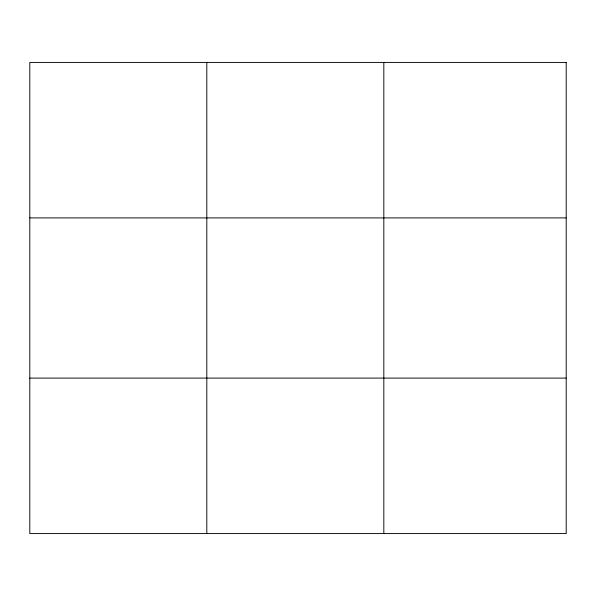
<?xml version="1.0" encoding="UTF-8"?>
<svg xmlns="http://www.w3.org/2000/svg" width="596" height="596" viewBox="0 0 596 596"><rect width="100%" height="100%" fill="white"/><g stroke="black" fill="none" stroke-linecap="round" stroke-linejoin="round"><path stroke-width="0.89" d="M206.812 62.424L206.812 533.576M383.824 62.424L383.824 533.576M29.8 217.905L566.2 217.905M29.8 378.095L566.2 378.095M566.2 62.424L566.2 533.576L29.8 533.576L29.8 62.424L566.2 62.424"/></g></svg>
